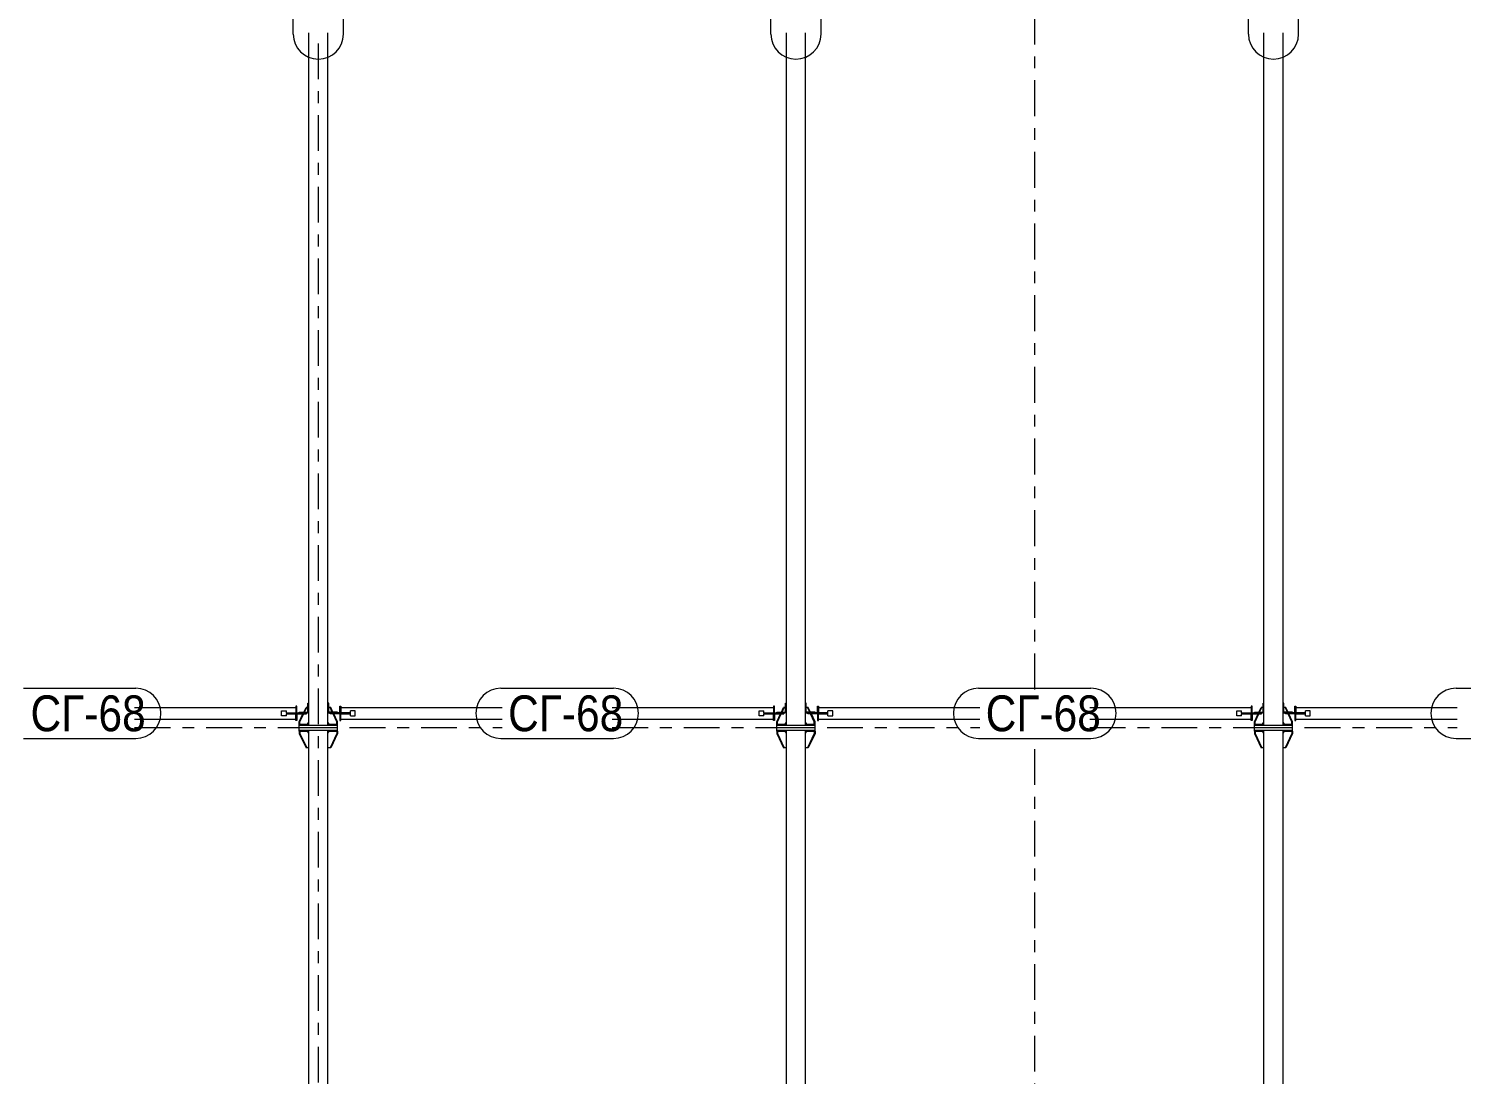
# Model space of a CAD drawing. Header units: millimetres. Extents: x -59 to 782, y -224 to 370.
# Drawn here: x 497.7 to 617.7, y 158 to 245.5 of the extents above; entities that cross this region are included whole.
import ezdxf

# ---------------------------------------------------------------- set-up
doc = ezdxf.new("R2010")
doc.units = ezdxf.units.MM
doc.linetypes.add('XKITLINE00', pattern=[0])
doc.linetypes.add('XKITLINE03', pattern=[6, 3, -1, 1, -1])
for name, color, linetype, lineweight in [('Part', 2, 'Continuous', 0), ('PartMark', 3, 'Continuous', 0), ('S-GRID', 1, 'Continuous', 0)]:
    doc.layers.add(name, color=color, linetype=linetype, lineweight=lineweight)
doc.styles.add('GOST type A', font='ARIAL.TTF')

msp = doc.modelspace()

# ---------------------------------------------------------------- linework, layer by layer
at = {"layer": 'Part', "linetype": 'XKITLINE00', "lineweight": 0}
for p, q in [((521.2, 187.2), (521.2, 245.17)), ((522.8, 187.2), (522.8, 245.17)), ((561.2, 187.2), (561.2, 245.17)), ((562.8, 187.2), (562.8, 245.17)), ((601.2, 187.2), (601.2, 245.17)), ((602.8, 187.2), (602.8, 245.17)), ((506.61, 188.7), (520.12, 188.7)), ((520.2, 188.8), (520.12, 188.8)), ((520.12, 188.8), (520.12, 188.24)), ((520.2, 188.24), (520.2, 188.8)), ((520.78, 188.31), (520.97, 188.7)), ((520.84, 188.31), (521.02, 188.7)), ((521.13, 188.7), (520.97, 188.7)), ((521.13, 188.31), (521.13, 189.04)), ((521.13, 189.04), (521.2, 189.04)), ((522.87, 189.04), (522.8, 189.04)), ((522.87, 188.31), (522.87, 189.04)), ((523.03, 188.7), (522.87, 188.7)), ((523.16, 188.31), (522.98, 188.7)), ((523.22, 188.31), (523.03, 188.7)), ((523.8, 188.24), (523.8, 188.8)), ((523.8, 188.8), (523.88, 188.8)), ((523.88, 188.8), (523.88, 188.24)), ((523.88, 188.7), (537.39, 188.7)), ((546.61, 188.7), (560.12, 188.7)), ((560.2, 188.8), (560.12, 188.8)), ((560.12, 188.8), (560.12, 188.24)), ((560.2, 188.24), (560.2, 188.8)), ((560.78, 188.31), (560.97, 188.7)), ((560.84, 188.31), (561.02, 188.7)), ((561.13, 188.7), (560.97, 188.7)), ((561.13, 188.31), (561.13, 189.04)), ((561.13, 189.04), (561.2, 189.04)), ((562.87, 189.04), (562.8, 189.04)), ((562.87, 188.31), (562.87, 189.04)), ((563.03, 188.7), (562.87, 188.7)), ((563.16, 188.31), (562.98, 188.7)), ((563.22, 188.31), (563.03, 188.7)), ((563.8, 188.24), (563.8, 188.8)), ((563.8, 188.8), (563.88, 188.8)), ((563.88, 188.8), (563.88, 188.24)), ((563.88, 188.7), (577.39, 188.7)), ((586.61, 188.7), (600.12, 188.7)), ((600.2, 188.8), (600.12, 188.8)), ((600.12, 188.8), (600.12, 188.24)), ((600.2, 188.24), (600.2, 188.8)), ((600.78, 188.31), (600.97, 188.7)), ((600.84, 188.31), (601.02, 188.7)), ((601.13, 188.7), (600.97, 188.7)), ((601.13, 188.31), (601.13, 189.04)), ((601.13, 189.04), (601.2, 189.04)), ((602.87, 189.04), (602.8, 189.04)), ((602.87, 188.31), (602.87, 189.04)), ((603.03, 188.7), (602.87, 188.7)), ((603.16, 188.31), (602.98, 188.7)), ((603.22, 188.31), (603.03, 188.7)), ((603.8, 188.24), (603.8, 188.8)), ((603.8, 188.8), (603.88, 188.8)), ((603.88, 188.8), (603.88, 188.24)), ((603.88, 188.7), (617.39, 188.7)), ((506.61, 187.7), (520.12, 187.7)), ((518.92, 188), (518.92, 188.4)), ((518.92, 188.4), (519.32, 188.4)), ((519.32, 188), (518.92, 188)), ((519.32, 188.24), (519.32, 188.4)), ((519.32, 188.25), (520.12, 188.25)), ((519.32, 188.24), (519.32, 188.16)), ((519.32, 188.24), (521, 188.24)), ((519.32, 188), (519.32, 188.16)), ((519.32, 188.16), (521, 188.16)), ((519.32, 188.15), (520.12, 188.15)), ((520.12, 187.6), (520.12, 188.16)), ((520.2, 187.6), (520.12, 187.6)), ((520.2, 188.16), (520.2, 187.6)), ((520.4, 188.24), (520.4, 188.31)), ((520.4, 188.31), (521.13, 188.31)), ((521.2, 188.24), (520.4, 188.24)), ((520.4, 187.5), (520.71, 188.16)), ((520.4, 187.3), (520.4, 187.5)), ((520.4, 187.5), (520.46, 187.5)), ((520.4, 187.2), (520.4, 187.3)), ((520.4, 187.3), (521.2, 187.3)), ((520.46, 187.5), (520.77, 188.16)), ((520.46, 187.3), (520.46, 187.5)), ((521, 188.24), (521, 188.16)), ((521.09, 187.3), (521.2, 187.46)), ((522.8, 188.24), (523.6, 188.24)), ((522.91, 187.3), (522.8, 187.46)), ((522.8, 187.3), (523.6, 187.3)), ((523.6, 188.31), (522.87, 188.31)), ((524.68, 188.24), (523, 188.24)), ((523, 188.16), (523, 188.24)), ((524.68, 188.16), (523, 188.16)), ((523.54, 187.5), (523.23, 188.16)), ((523.6, 187.5), (523.29, 188.16)), ((523.54, 187.3), (523.54, 187.5)), ((523.54, 187.5), (523.6, 187.5)), ((523.6, 188.24), (523.6, 188.31)), ((523.6, 187.3), (523.6, 187.5)), ((523.6, 187.2), (523.6, 187.3)), ((523.8, 188.16), (523.8, 187.6)), ((523.8, 187.6), (523.88, 187.6)), ((523.88, 188.25), (524.68, 188.25)), ((523.88, 187.6), (523.88, 188.16)), ((523.88, 188.15), (524.68, 188.15)), ((523.88, 187.7), (537.39, 187.7)), ((525.08, 188.4), (524.68, 188.4)), ((524.68, 188.24), (524.68, 188.4)), ((524.68, 188.16), (524.68, 188.24)), ((524.68, 188), (524.68, 188.16)), ((524.68, 188), (525.08, 188)), ((525.08, 188), (525.08, 188.4)), ((546.61, 187.7), (560.12, 187.7)), ((558.92, 188), (558.92, 188.4)), ((558.92, 188.4), (559.32, 188.4)), ((559.32, 188), (558.92, 188)), ((559.32, 188.24), (559.32, 188.4)), ((559.32, 188.25), (560.12, 188.25)), ((559.32, 188.24), (559.32, 188.16)), ((559.32, 188.24), (561, 188.24)), ((559.32, 188), (559.32, 188.16)), ((559.32, 188.16), (561, 188.16)), ((559.32, 188.15), (560.12, 188.15)), ((560.12, 187.6), (560.12, 188.16)), ((560.2, 187.6), (560.12, 187.6)), ((560.2, 188.16), (560.2, 187.6)), ((560.4, 188.24), (560.4, 188.31)), ((560.4, 188.31), (561.13, 188.31)), ((561.2, 188.24), (560.4, 188.24)), ((560.4, 187.5), (560.71, 188.16)), ((560.4, 187.3), (560.4, 187.5)), ((560.4, 187.5), (560.46, 187.5)), ((560.4, 187.2), (560.4, 187.3)), ((560.4, 187.3), (561.2, 187.3)), ((560.46, 187.5), (560.77, 188.16)), ((560.46, 187.3), (560.46, 187.5)), ((561, 188.24), (561, 188.16)), ((561.09, 187.3), (561.2, 187.46)), ((562.8, 188.24), (563.6, 188.24)), ((562.91, 187.3), (562.8, 187.46)), ((562.8, 187.3), (563.6, 187.3)), ((563.6, 188.31), (562.87, 188.31)), ((564.68, 188.24), (563, 188.24)), ((563, 188.16), (563, 188.24)), ((564.68, 188.16), (563, 188.16)), ((563.54, 187.5), (563.23, 188.16)), ((563.6, 187.5), (563.29, 188.16)), ((563.54, 187.3), (563.54, 187.5)), ((563.54, 187.5), (563.6, 187.5)), ((563.6, 188.24), (563.6, 188.31)), ((563.6, 187.3), (563.6, 187.5)), ((563.6, 187.2), (563.6, 187.3)), ((563.8, 188.16), (563.8, 187.6)), ((563.8, 187.6), (563.88, 187.6)), ((563.88, 188.25), (564.68, 188.25)), ((563.88, 187.6), (563.88, 188.16)), ((563.88, 188.15), (564.68, 188.15)), ((563.88, 187.7), (577.39, 187.7)), ((565.08, 188.4), (564.68, 188.4)), ((564.68, 188.24), (564.68, 188.4)), ((564.68, 188.16), (564.68, 188.24)), ((564.68, 188), (564.68, 188.16)), ((564.68, 188), (565.08, 188)), ((565.08, 188), (565.08, 188.4)), ((586.61, 187.7), (600.12, 187.7)), ((598.92, 188), (598.92, 188.4)), ((598.92, 188.4), (599.32, 188.4)), ((599.32, 188), (598.92, 188)), ((599.32, 188.24), (599.32, 188.4)), ((599.32, 188.25), (600.12, 188.25)), ((599.32, 188.24), (599.32, 188.16)), ((599.32, 188.24), (601, 188.24)), ((599.32, 188), (599.32, 188.16)), ((599.32, 188.16), (601, 188.16)), ((599.32, 188.15), (600.12, 188.15)), ((600.12, 187.6), (600.12, 188.16)), ((600.2, 187.6), (600.12, 187.6)), ((600.2, 188.16), (600.2, 187.6)), ((600.4, 188.24), (600.4, 188.31)), ((600.4, 188.31), (601.13, 188.31)), ((601.2, 188.24), (600.4, 188.24)), ((600.4, 187.5), (600.71, 188.16)), ((600.4, 187.3), (600.4, 187.5)), ((600.4, 187.5), (600.46, 187.5)), ((600.4, 187.2), (600.4, 187.3)), ((600.4, 187.3), (601.2, 187.3)), ((600.46, 187.5), (600.77, 188.16)), ((600.46, 187.3), (600.46, 187.5)), ((601, 188.24), (601, 188.16)), ((601.09, 187.3), (601.2, 187.46)), ((602.8, 188.24), (603.6, 188.24)), ((602.91, 187.3), (602.8, 187.46)), ((602.8, 187.3), (603.6, 187.3)), ((603.6, 188.31), (602.87, 188.31)), ((604.68, 188.24), (603, 188.24)), ((603, 188.16), (603, 188.24)), ((604.68, 188.16), (603, 188.16)), ((603.54, 187.5), (603.23, 188.16)), ((603.6, 187.5), (603.29, 188.16)), ((603.54, 187.3), (603.54, 187.5)), ((603.54, 187.5), (603.6, 187.5)), ((603.6, 188.24), (603.6, 188.31)), ((603.6, 187.3), (603.6, 187.5)), ((603.6, 187.2), (603.6, 187.3)), ((603.8, 188.16), (603.8, 187.6)), ((603.8, 187.6), (603.88, 187.6)), ((603.88, 188.25), (604.68, 188.25)), ((603.88, 187.6), (603.88, 188.16)), ((603.88, 188.15), (604.68, 188.15)), ((603.88, 187.7), (617.39, 187.7)), ((605.08, 188.4), (604.68, 188.4)), ((604.68, 188.24), (604.68, 188.4)), ((604.68, 188.16), (604.68, 188.24)), ((604.68, 188), (604.68, 188.16)), ((604.68, 188), (605.08, 188)), ((605.08, 188), (605.08, 188.4)), ((520.4, 187), (520.4, 187.2)), ((520.4, 187.2), (523.6, 187.2)), ((520.4, 187), (523.6, 187)), ((520.4, 186.8), (520.4, 187)), ((520.4, 187), (523.6, 187)), ((520.4, 186.8), (523.6, 186.8)), ((520.4, 186.7), (520.4, 186.8)), ((520.4, 186.7), (520.4, 186.5)), ((520.4, 186.7), (521.2, 186.7)), ((520.4, 186.5), (520.46, 186.5)), ((520.4, 186.5), (520.97, 185.3)), ((520.46, 186.7), (520.46, 186.5)), ((520.46, 186.5), (521.02, 185.3)), ((521.2, 186.54), (521.09, 186.7)), ((521.2, 156.05), (521.2, 186.8)), ((522.8, 156.05), (522.8, 186.8)), ((522.8, 186.54), (522.91, 186.7)), ((522.8, 186.7), (523.6, 186.7)), ((523.54, 186.5), (522.98, 185.3)), ((523.6, 186.5), (523.03, 185.3)), ((523.54, 186.7), (523.54, 186.5)), ((523.54, 186.5), (523.6, 186.5)), ((523.6, 187), (523.6, 187.2)), ((523.6, 186.8), (523.6, 187)), ((523.6, 186.7), (523.6, 186.8)), ((523.6, 186.7), (523.6, 186.5)), ((560.4, 187), (560.4, 187.2)), ((560.4, 187.2), (563.6, 187.2)), ((560.4, 187), (563.6, 187)), ((560.4, 186.8), (560.4, 187)), ((560.4, 187), (563.6, 187)), ((560.4, 186.8), (563.6, 186.8)), ((560.4, 186.7), (560.4, 186.8)), ((560.4, 186.7), (560.4, 186.5)), ((560.4, 186.7), (561.2, 186.7)), ((560.4, 186.5), (560.46, 186.5)), ((560.4, 186.5), (560.97, 185.3)), ((560.46, 186.7), (560.46, 186.5)), ((560.46, 186.5), (561.02, 185.3)), ((561.2, 186.54), (561.09, 186.7)), ((561.2, 156.05), (561.2, 186.8)), ((562.8, 156.05), (562.8, 186.8)), ((562.8, 186.54), (562.91, 186.7)), ((562.8, 186.7), (563.6, 186.7)), ((563.54, 186.5), (562.98, 185.3)), ((563.6, 186.5), (563.03, 185.3)), ((563.54, 186.7), (563.54, 186.5)), ((563.54, 186.5), (563.6, 186.5)), ((563.6, 187), (563.6, 187.2)), ((563.6, 186.8), (563.6, 187)), ((563.6, 186.7), (563.6, 186.8)), ((563.6, 186.7), (563.6, 186.5)), ((600.4, 187), (600.4, 187.2)), ((600.4, 187.2), (603.6, 187.2)), ((600.4, 187), (603.6, 187)), ((600.4, 186.8), (600.4, 187)), ((600.4, 187), (603.6, 187)), ((600.4, 186.8), (603.6, 186.8)), ((600.4, 186.7), (600.4, 186.8)), ((600.4, 186.7), (600.4, 186.5)), ((600.4, 186.7), (601.2, 186.7)), ((600.4, 186.5), (600.46, 186.5)), ((600.4, 186.5), (600.97, 185.3)), ((600.46, 186.7), (600.46, 186.5)), ((600.46, 186.5), (601.02, 185.3)), ((601.2, 186.54), (601.09, 186.7)), ((601.2, 156.05), (601.2, 186.8)), ((602.8, 156.05), (602.8, 186.8)), ((602.8, 186.54), (602.91, 186.7)), ((602.8, 186.7), (603.6, 186.7)), ((603.54, 186.5), (602.98, 185.3)), ((603.6, 186.5), (603.03, 185.3)), ((603.54, 186.7), (603.54, 186.5)), ((603.54, 186.5), (603.6, 186.5)), ((603.6, 187), (603.6, 187.2)), ((603.6, 186.8), (603.6, 187)), ((603.6, 186.7), (603.6, 186.8)), ((603.6, 186.7), (603.6, 186.5)), ((521.2, 185.3), (520.97, 185.3)), ((523.03, 185.3), (522.8, 185.3)), ((561.2, 185.3), (560.97, 185.3)), ((563.03, 185.3), (562.8, 185.3)), ((601.2, 185.3), (600.97, 185.3)), ((603.03, 185.3), (602.8, 185.3))]:
    msp.add_line(p, q, dxfattribs=at)
at = {"layer": 'PartMark', "linetype": 'XKITLINE00', "lineweight": 0}
for p, q in [((519.9, 245.07), (519.9, 254.87)), ((524.1, 245.07), (524.1, 254.87)), ((559.9, 245.07), (559.9, 254.87)), ((564.1, 245.07), (564.1, 254.87)), ((599.9, 245.07), (599.9, 254.87)), ((604.1, 245.07), (604.1, 254.87)), ((497.29, 190.3), (506.71, 190.3)), ((537.29, 190.3), (546.71, 190.3)), ((577.29, 190.3), (586.71, 190.3)), ((617.29, 190.3), (626.71, 190.3)), ((497.29, 186.1), (506.71, 186.1)), ((537.29, 186.1), (546.71, 186.1)), ((577.29, 186.1), (586.71, 186.1)), ((617.29, 186.1), (626.71, 186.1))]:
    msp.add_line(p, q, dxfattribs=at)
for centre, start, end in [((522, 245.07), 180, 0), ((562, 245.07), 180, 0), ((602, 245.07), 180, 0), ((506.71, 188.2), 270, 90), ((537.29, 188.2), 90, 270), ((546.71, 188.2), 270, 90), ((577.29, 188.2), 90, 270), ((586.71, 188.2), 270, 90), ((617.29, 188.2), 90, 270)]:
    msp.add_arc(centre, 2.1, start, end, dxfattribs=at)
at = {"layer": 'S-GRID', "linetype": 'XKITLINE03', "lineweight": 0}
for p, q in [((582, 190.2), (582, 247)), ((522, 145.28), (522, 245.17)), ((506.61, 187), (537.39, 187)), ((546.61, 187), (577.39, 187)), ((582, 128.2), (582, 186.2)), ((586.61, 187), (617.39, 187))]:
    msp.add_line(p, q, dxfattribs=at)

# ---------------------------------------------------------------- texts
at = {"layer": 'PartMark', "style": 'GOST type A', "width": 0.85}
for p in [(497.89, 186.7), (537.89, 186.7), (577.89, 186.7)]:
    msp.add_text('СГ-68', height=3, dxfattribs=at).set_placement(p)

doc.saveas('drawing.dxf')
